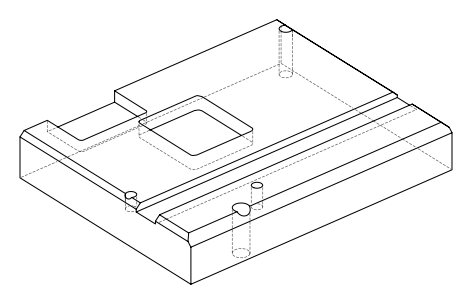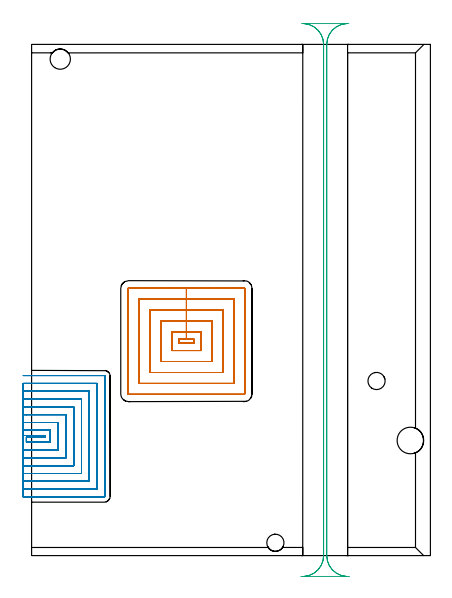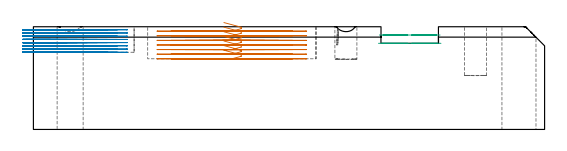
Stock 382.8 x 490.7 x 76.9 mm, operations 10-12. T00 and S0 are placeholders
(PLAN: 12 operations, 6 tool changes, 103.2 min)
(1 INDEXABLE_INSERT_DRILL_THROUGH_HOLE_FROM_SOLID | STEP1HOLE | NXT0302_010 | 0.32 min | 22923 mm3)
(2 INDEXABLE_INSERT_DRILL_THROUGH_HOLE_FROM_SOLID_1 | STEP1HOLE_1 | NXT0302_022 | 0.32 min | 39218 mm3)
(3 INDEXABLE_INSERT_DRILL_BLIND_HOLE_FROM_SOLID | STEP1POCKET | NXT0302_004 | 0.11 min | 5185 mm3)
(4 INDEXABLE_INSERT_DRILL_BLIND_HOLE_FROM_SOLID_1 | STEP1POCKET_1 | NXT0302_004 | 0.16 min | 7782 mm3)
(5 AREA_MILL | FG_CHAMFER_SURFACE | UGT0205_001 | 6.54 min | 8015 mm3)
(6 AREA_MILL_1 | FG_CHAMFER_SURFACE_1 | UGT0205_001 | 6.55 min | 8637 mm3)
(7 AREA_MILL_2 | FG_CHAMFER_SURFACE_2 | UGT0205_001 | 1.88 min | 2516 mm3)
(8 AREA_MILL_3 | FG_CHAMFER_SURFACE_3 | UGT0205_001 | 23.2 min | 49450 mm3)
(9 AREA_MILL_4 | FG_CHAMFER_SURFACE_4 | UGT0205_001 | 1.9 min | 2383 mm3)
(10 MILL_RECTANGULAR_POCKET | POCKET_RECTANGULAR_STRAIGHT | UGT0201_132 | Follow Part, ap 3.5, ae 75% | 20.14 min | 350025 mm3)
(11 MILL_SLOT | SLOT_PARTIAL_RECTANGULAR | NXT0201_013 | Follow Part, ap 2.5, ae 75% | 37.36 min | 181940 mm3)
(12 MILL_RECTANGULAR_SLOT | SLOT_RECTANGULAR | UGT0201_019 | Follow Part, ap 10, ae 75% | 4.68 min | 261040 mm3)
(TOOL NXT0302_010 | Index. Insert Drill 19.5mm [880-D1950L25-05] | D19.5 PA176 FL98 Z2)
(TOOL NXT0302_022 | Index. Insert Drill 25.5mm [880-D2550L25-03] | D25.5 PA176 FL77 Z2)
(TOOL NXT0302_004 | Index. Insert Drill 16.5mm [880-D1650L20-05] | D16.5 PA176 FL83 Z2)
(TOOL UGT0205_001 | Chamfer Mill 20 x 3 x 45 deg. | D20 FL50 Z2)
(TOOL UGT0201_132 | Carbide End Mill 14.0 | D14 FL30 Z4)
(TOOL NXT0201_013 | ENDMILL 10mm | D10 FL30 Z4)
(TOOL UGT0201_019 | End mill 40 mm | D40 FL63 Z6)
(OP 10 MILL_RECTANGULAR_POCKET)
G17 G21 G94 G90
T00 M6
G54
G17 G0 G90 X142.633 Y203.8 S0 M3
G43 Z87.041 H0
Z80.041
G94 G1 X155.6 Z76.566 F250.
Y207.9 Z75.468
X148.6 Z73.592
X141.6 F500.
Y203.8
X155.6
Y207.9
X148.6
Y214.9
X134.6
Y196.8
X162.6
Y214.9
X148.6
Y225.4
X124.1
Y186.3
X173.1
Y225.4
X148.6
Y235.9
X113.6
Y175.8
X183.6
Y235.9
X148.6
Y246.4
X103.1
Y165.3
X194.1
Y246.4
X148.6
Y256.9
X93.1
G3 X92.6 Y256.4 R0.5
G1 Y155.3
G3 X93.1 Y154.8 R0.5
G1 X204.1
G3 X204.6 Y155.3 R0.5
G1 Y256.4
G3 X204.1 Y256.9 R0.5
G1 X148.6
X147.6
G0 X142.633 Y203.8 Z76.592
G1 X155.6 Z73.118 F250.
Y207.9 Z72.019
X148.6 Z70.143
X141.6 F500.
Y203.8
X155.6
Y207.9
X148.6
Y214.9
X134.6
Y196.8
X162.6
Y214.9
X148.6
Y225.4
X124.1
Y186.3
X173.1
Y225.4
X148.6
Y235.9
X113.6
Y175.8
X183.6
Y235.9
X148.6
Y246.4
X103.1
Y165.3
X194.1
Y246.4
X148.6
Y256.9
X93.1
G3 X92.6 Y256.4 R0.5
G1 Y155.3
G3 X93.1 Y154.8 R0.5
G1 X204.1
G3 X204.6 Y155.3 R0.5
G1 Y256.4
G3 X204.1 Y256.9 R0.5
G1 X148.6
X147.6
G0 X142.633 Y203.8 Z73.143
G1 X155.6 Z69.669 F250.
Y207.9 Z68.57
X148.6 Z66.695
X141.6 F500.
Y203.8
X155.6
Y207.9
X148.6
Y214.9
X134.6
Y196.8
X162.6
Y214.9
X148.6
Y225.4
X124.1
Y186.3
X173.1
Y225.4
X148.6
Y235.9
X113.6
Y175.8
X183.6
Y235.9
X148.6
Y246.4
X103.1
Y165.3
X194.1
Y246.4
X148.6
Y256.9
X93.1
G3 X92.6 Y256.4 R0.5
G1 Y155.3
G3 X93.1 Y154.8 R0.5
G1 X204.1
G3 X204.6 Y155.3 R0.5
G1 Y256.4
G3 X204.1 Y256.9 R0.5
G1 X148.6
X147.6
G0 X142.633 Y203.8 Z69.695
G1 X155.6 Z66.22 F250.
Y207.9 Z65.122
X148.6 Z63.246
X141.6 F500.
Y203.8
X155.6
Y207.9
X148.6
Y214.9
X134.6
Y196.8
X162.6
Y214.9
X148.6
Y225.4
X124.1
Y186.3
X173.1
Y225.4
X148.6
Y235.9
X113.6
Y175.8
X183.6
Y235.9
X148.6
Y246.4
X103.1
Y165.3
X194.1
Y246.4
X148.6
Y256.9
X93.1
G3 X92.6 Y256.4 R0.5
G1 Y155.3
G3 X93.1 Y154.8 R0.5
G1 X204.1
G3 X204.6 Y155.3 R0.5
G1 Y256.4
G3 X204.1 Y256.9 R0.5
G1 X148.6
X147.6
G0 X142.633 Y203.8 Z66.246
G1 X155.6 Z62.772 F250.
Y207.9 Z61.673
X148.6 Z59.797
X141.6 F500.
Y203.8
X155.6
Y207.9
X148.6
Y214.9
X134.6
Y196.8
X162.6
Y214.9
X148.6
Y225.4
X124.1
Y186.3
X173.1
Y225.4
X148.6
Y235.9
X113.6
Y175.8
X183.6
Y235.9
X148.6
Y246.4
X103.1
Y165.3
X194.1
Y246.4
X148.6
Y256.9
X93.1
G3 X92.6 Y256.4 R0.5
G1 Y155.3
G3 X93.1 Y154.8 R0.5
G1 X204.1
G3 X204.6 Y155.3 R0.5
G1 Y256.4
G3 X204.1 Y256.9 R0.5
G1 X148.6
X147.6
G0 X142.633 Y203.8 Z62.797
G1 X155.6 Z59.323 F250.
Y207.9 Z58.224
X148.6 Z56.349
X141.6 F500.
Y203.8
X155.6
Y207.9
X148.6
Y214.9
X134.6
Y196.8
X162.6
Y214.9
X148.6
Y225.4
X124.1
Y186.3
X173.1
Y225.4
X148.6
Y235.9
X113.6
Y175.8
X183.6
Y235.9
X148.6
Y246.4
X103.1
Y165.3
X194.1
Y246.4
X148.6
Y256.9
X93.1
G3 X92.6 Y256.4 R0.5
G1 Y155.3
G3 X93.1 Y154.8 R0.5
G1 X204.1
G3 X204.6 Y155.3 R0.5
G1 Y256.4
G3 X204.1 Y256.9 R0.5
G1 X148.6
X147.6
G0 X142.633 Y203.8 Z59.349
G1 X155.6 Z55.874 F250.
Y207.9 Z54.776
X148.6 Z52.9
X141.6 F500.
Y203.8
X155.6
Y207.9
X148.6
Y214.9
X134.6
Y196.8
X162.6
Y214.9
X148.6
Y225.4
X124.1
Y186.3
X173.1
Y225.4
X148.6
Y235.9
X113.6
Y175.8
X183.6
Y235.9
X148.6
Y246.4
X103.1
Y165.3
X194.1
Y246.4
X148.6
Y256.9
X93.1
G3 X92.6 Y256.4 R0.5
G1 Y155.3
G3 X93.1 Y154.8 R0.5
G1 X204.1
G3 X204.6 Y155.3 R0.5
G1 Y256.4
G3 X204.1 Y256.9 R0.5
G1 X148.6
X147.6
G0 Z87.041
M5
M2
(OP 11 MILL_SLOT)
G17 G21 G94 G90
T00 M6
G54
G17 G0 G90 X-8. Y115.3 S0 M3
G43 Z87.041 H0
Z74.636
G94 G1 X-5. F250.
X12.9 F500.
Y113.8
X-5.
Y108.8
X17.9
Y120.3
X-5.
X-8. F250.
Y101.3
X-5.
X25.4 F500.
Y127.8
X-5.
X-8. F250.
Y93.8
X-5.
X32.9 F500.
Y135.3
X-5.
X-8. F250.
Y86.3
X-5.
X40.4 F500.
Y142.8
X-5.
X-8. F250.
Y78.8
X-5.
X47.9 F500.
Y150.3
X-5.
X-8. F250.
Y71.3
X-5.
X55.4 F500.
Y157.8
X-5.
X-8. F250.
Y63.8
X-5.
X62.9 F500.
Y165.3
X-5.
X-8. F250.
Y56.3
X-5.
X69.7 F500.
G3 X70.4 Y57. R0.7
G1 Y172.1
G3 X69.7 Y172.8 R0.7
G1 X-5.
X-8. F250.
G0 Y115.3 Z72.231
G1 X-5.
X12.9 F500.
Y113.8
X-5.
Y108.8
X17.9
Y120.3
X-5.
X-8. F250.
Y101.3
X-5.
X25.4 F500.
Y127.8
X-5.
X-8. F250.
Y93.8
X-5.
X32.9 F500.
Y135.3
X-5.
X-8. F250.
Y86.3
X-5.
X40.4 F500.
Y142.8
X-5.
X-8. F250.
Y78.8
X-5.
X47.9 F500.
Y150.3
X-5.
X-8. F250.
Y71.3
X-5.
X55.4 F500.
Y157.8
X-5.
X-8. F250.
Y63.8
X-5.
X62.9 F500.
Y165.3
X-5.
X-8. F250.
Y56.3
X-5.
X69.7 F500.
G3 X70.4 Y57. R0.7
G1 Y172.1
G3 X69.7 Y172.8 R0.7
G1 X-5.
X-8. F250.
G0 Y115.3 Z69.825
G1 X-5.
X12.9 F500.
Y113.8
X-5.
Y108.8
X17.9
Y120.3
X-5.
X-8. F250.
Y101.3
X-5.
X25.4 F500.
Y127.8
X-5.
X-8. F250.
Y93.8
X-5.
X32.9 F500.
Y135.3
X-5.
X-8. F250.
Y86.3
X-5.
X40.4 F500.
Y142.8
X-5.
X-8. F250.
Y78.8
X-5.
X47.9 F500.
Y150.3
X-5.
X-8. F250.
Y71.3
X-5.
X55.4 F500.
Y157.8
X-5.
X-8. F250.
Y63.8
X-5.
X62.9 F500.
Y165.3
X-5.
X-8. F250.
Y56.3
X-5.
X69.7 F500.
G3 X70.4 Y57. R0.7
G1 Y172.1
G3 X69.7 Y172.8 R0.7
G1 X-5.
X-8. F250.
G0 Y115.3 Z67.42
G1 X-5.
X12.9 F500.
Y113.8
X-5.
Y108.8
X17.9
Y120.3
X-5.
X-8. F250.
Y101.3
X-5.
X25.4 F500.
Y127.8
X-5.
X-8. F250.
Y93.8
X-5.
X32.9 F500.
Y135.3
X-5.
X-8. F250.
Y86.3
X-5.
X40.4 F500.
Y142.8
X-5.
X-8. F250.
Y78.8
X-5.
X47.9 F500.
Y150.3
X-5.
X-8. F250.
Y71.3
X-5.
X55.4 F500.
Y157.8
X-5.
X-8. F250.
Y63.8
X-5.
X62.9 F500.
Y165.3
X-5.
X-8. F250.
Y56.3
X-5.
X69.7 F500.
G3 X70.4 Y57. R0.7
G1 Y172.1
G3 X69.7 Y172.8 R0.7
G1 X-5.
X-8. F250.
G0 Y115.3 Z65.015
G1 X-5.
X12.9 F500.
Y113.8
X-5.
Y108.8
X17.9
Y120.3
X-5.
X-8. F250.
Y101.3
X-5.
X25.4 F500.
Y127.8
X-5.
X-8. F250.
Y93.8
X-5.
X32.9 F500.
Y135.3
X-5.
X-8. F250.
Y86.3
X-5.
X40.4 F500.
Y142.8
X-5.
X-8. F250.
Y78.8
X-5.
X47.9 F500.
Y150.3
X-5.
X-8. F250.
Y71.3
X-5.
X55.4 F500.
Y157.8
X-5.
X-8. F250.
Y63.8
X-5.
X62.9 F500.
Y165.3
X-5.
X-8. F250.
Y56.3
X-5.
X69.7 F500.
G3 X70.4 Y57. R0.7
G1 Y172.1
G3 X69.7 Y172.8 R0.7
G1 X-5.
X-8. F250.
G0 Y115.3 Z62.61
G1 X-5.
X12.9 F500.
Y113.8
X-5.
Y108.8
X17.9
Y120.3
X-5.
X-8. F250.
Y101.3
X-5.
X25.4 F500.
Y127.8
X-5.
X-8. F250.
Y93.8
X-5.
X32.9 F500.
Y135.3
X-5.
X-8. F250.
Y86.3
X-5.
X40.4 F500.
Y142.8
X-5.
X-8. F250.
Y78.8
X-5.
X47.9 F500.
Y150.3
X-5.
X-8. F250.
Y71.3
X-5.
X55.4 F500.
Y157.8
X-5.
X-8. F250.
Y63.8
X-5.
X62.9 F500.
Y165.3
X-5.
X-8. F250.
Y56.3
X-5.
X69.7 F500.
G3 X70.4 Y57. R0.7
G1 Y172.1
G3 X69.7 Y172.8 R0.7
G1 X-5.
X-8. F250.
G0 Y115.3 Z60.205
G1 X-5.
X12.9 F500.
Y113.8
X-5.
Y108.8
X17.9
Y120.3
X-5.
X-8. F250.
Y101.3
X-5.
X25.4 F500.
Y127.8
X-5.
X-8. F250.
Y93.8
X-5.
X32.9 F500.
Y135.3
X-5.
X-8. F250.
Y86.3
X-5.
X40.4 F500.
Y142.8
X-5.
X-8. F250.
Y78.8
X-5.
X47.9 F500.
Y150.3
X-5.
X-8. F250.
Y71.3
X-5.
X55.4 F500.
Y157.8
X-5.
X-8. F250.
Y63.8
X-5.
X62.9 F500.
Y165.3
X-5.
X-8. F250.
Y56.3
X-5.
X69.7 F500.
G3 X70.4 Y57. R0.7
G1 Y172.1
G3 X69.7 Y172.8 R0.7
G1 X-5.
X-8. F250.
G0 Y115.3 Z57.8
G1 X-5.
X12.9 F500.
Y113.8
X-5.
Y108.8
X17.9
Y120.3
X-5.
X-8. F250.
Y101.3
X-5.
X25.4 F500.
Y127.8
X-5.
X-8. F250.
Y93.8
X-5.
X32.9 F500.
Y135.3
X-5.
X-8. F250.
Y86.3
X-5.
X40.4 F500.
Y142.8
X-5.
X-8. F250.
Y78.8
X-5.
X47.9 F500.
Y150.3
X-5.
X-8. F250.
Y71.3
X-5.
X55.4 F500.
Y157.8
X-5.
X-8. F250.
Y63.8
X-5.
X62.9 F500.
Y165.3
X-5.
X-8. F250.
Y56.3
X-5.
X69.7 F500.
G3 X70.4 Y57. R0.7
G1 Y172.1
G3 X69.7 Y172.8 R0.7
G1 X-5.
X-8. F250.
G0 Z87.041
M5
M2
(OP 12 MILL_RECTANGULAR_SLOT)
G17 G21 G94 G90
T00 M6
G54
G17 G0 G90 X259.076 Y510.887 S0 M3
G43 Z87.041 H0
Z70.702
G94 G1 X262.065 Y510.622 F250.
G2 X280.3 Y490.7 R20. F500.
G1 Y0.
G2 X261.889 Y-19.937 R20.
G1 X261.887 Y-19.967
G3 X263.04 Y-20. R20.
G1 X300.574
G3 X301.719 Y-19.967 R20.
G1 X301.717 Y-19.937
G2 X283.3 Y0. R20.
G1 Y490.7
G2 X301.537 Y510.622 R20.
G1 X304.525 Y510.887 F250.
G0 Z87.041
X305.2 Y-20.134
Z64.5
G1 X302.205 Y-19.97
G2 X283.3 Y0. R20. F500.
G1 Y490.7
G2 X302.668 Y510.69 R20.
G1 X260.932
G2 X280.3 Y490.7 R20.
G1 Y0.
G2 X261.395 Y-19.97 R20.
G1 X258.4 Y-20.134 F250.
G0 Z87.041
M5
M2
